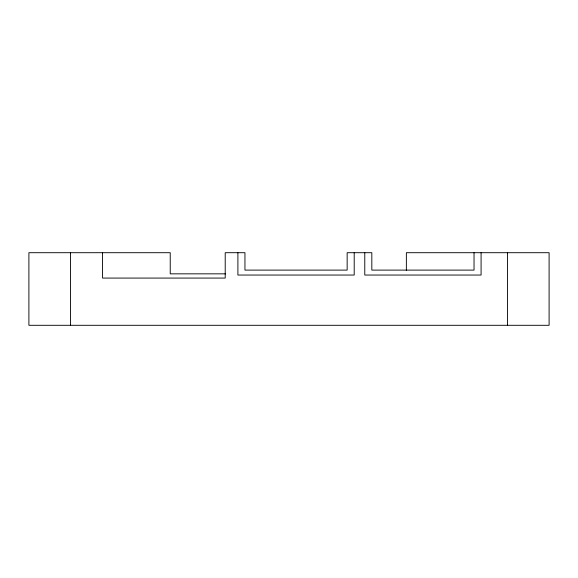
<?xml version="1.0" encoding="UTF-8"?>
<svg xmlns="http://www.w3.org/2000/svg" width="578" height="578" viewBox="0 0 578 578"><rect width="100%" height="100%" fill="white"/><g stroke="black" fill="none" stroke-linecap="round" stroke-linejoin="round"><path stroke-width="0.87" d="M225.673 273.842L170.228 273.842L170.228 252.702L28.9 252.702L28.9 325.298L549.1 325.298L549.1 252.702L406.363 252.702L406.363 270.323M507.513 252.702L507.513 325.298M481.084 252.702L481.084 275.041L364.776 275.041L364.776 252.702M474.032 252.702L474.032 270.107L371.827 270.107L371.827 252.702L347.154 252.702L347.154 270.107L244.949 270.107L244.949 252.702L225.21 252.702L225.21 278.076L102.559 278.076L102.559 252.702M354.206 252.702L354.206 275.041L237.898 275.041L237.898 252.702M70.487 252.702L70.487 325.298"/></g></svg>
